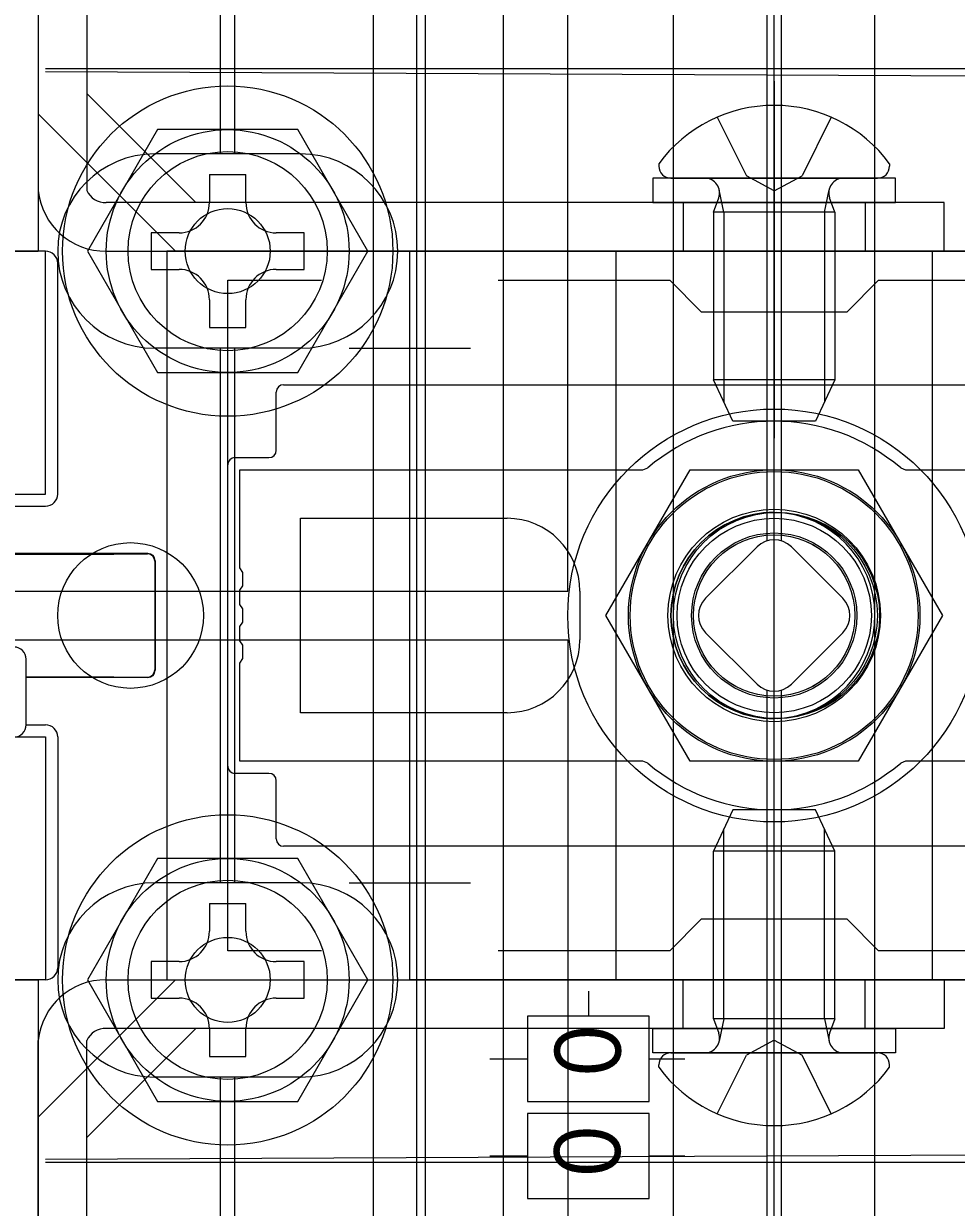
# Model space of a CAD drawing. Units: millimetres, scale not verified. Extents: x -875 to 875, y -1299 to 1293.
# Drawn here: x -132.13 to -93.73, y -658.16 to -609.44 of the extents above; entities that cross this region are included whole.
import ezdxf
from ezdxf.enums import TextEntityAlignment as Align

# ---------------------------------------------------------------- set-up
doc = ezdxf.new("R2010")
doc.units = ezdxf.units.MM
doc.header["$LTSCALE"] = 8
for name, color, linetype in [('0-2_YKK_11', 7, 'Continuous'), ('0-3_YKK_12', 2, 'Continuous'), ('0-4_YKK_13', 4, 'Continuous'), ('0-7_YSS_K', 3, 'Continuous')]:
    doc.layers.add(name, color=color, linetype=linetype)
doc.styles.add('ＭＳ ゴシック', font='')
doc.styles.get('ＭＳ ゴシック').set_extended_font_data('MS Gothic')

msp = doc.modelspace()

# ---------------------------------------------------------------- linework, layer by layer
at = {"layer": '0-2_YKK_11'}
for p, q in [((-116.228, -625.3), (-116.228, -620.3)), ((-118.728, -622.8), (-113.728, -622.8)), ((-116.228, -647.3), (-116.228, -642.3)), ((-118.728, -644.8), (-113.728, -644.8))]:
    msp.add_line(p, q, dxfattribs=at)
for points in [[(-131.228, -618.8), (-158.128, -618.8), (-158.428, -619.3), (-158.428, -619.6), (-158.228, -619.8), (-157.928, -620.1), (-157.928, -627.3), (-161.728, -627.3), (-161.728, -619.3), (-162.028, -618.8), (-163.228, -618.8), (-163.228, -628.8), (-139.686, -628.8), (-139.503, -628.68), (-138.953, -628.68), (-138.77, -628.8), (-131.228, -628.8)], [(-126.228, -648.8), (-76.228, -648.8), (-76.228, -618.8), (-126.228, -618.8)], [(-131.228, -648.8), (-158.128, -648.8), (-158.428, -648.3), (-158.428, -648), (-158.228, -647.8), (-157.928, -647.5), (-157.928, -640.3), (-161.728, -640.3), (-161.728, -648.3), (-162.028, -648.8), (-163.228, -648.8), (-163.228, -638.8), (-139.686, -638.8), (-139.503, -638.92), (-138.953, -638.92), (-138.77, -638.8), (-131.228, -638.8)]]:
    msp.add_lwpolyline(points, close=True, dxfattribs=at)
for points in [[(-119.861, -647.6), (-123.728, -647.6), (-123.728, -620), (-119.861, -620)], [(-112.595, -620), (-105.528, -620), (-104.228, -621.3), (-98.228, -621.3), (-96.928, -620), (-89.861, -620)], [(-89.861, -647.6), (-96.928, -647.6), (-98.228, -646.3), (-104.228, -646.3), (-105.528, -647.6), (-112.595, -647.6)]]:
    msp.add_lwpolyline(points, dxfattribs=at)
at = {"layer": '0-3_YKK_12'}
for p, q in [((-131.528, -373.8), (-131.528, -618.8)), ((-158.578, -618.8), (-131.528, -618.8)), ((-158.578, -648.8), (-131.528, -648.8)), ((-131.528, -648.8), (-131.528, -1093.8))]:
    msp.add_line(p, q, dxfattribs=at)
msp.add_circle((-101.228, -633.8), 6, dxfattribs=at)
at = {"layer": '0-4_YKK_13'}
for p, q in [((-131.528, -588.8), (-131.528, -616.3)), ((-129.528, -588.8), (-129.528, -616.3)), ((-124.028, -614.8), (-124.028, -603.8)), ((-123.428, -614.8), (-123.428, -603.8)), ((-112.378, -663.8), (-112.378, -603.8)), ((-105.378, -663.8), (-105.378, -603.8)), ((-101.528, -603.8), (-101.528, -630.725)), ((-100.928, -630.725), (-100.928, -603.8)), ((-97.078, -663.8), (-97.078, -603.8)), ((-63.227, -611.3), (-131.228, -611.3)), ((-63.665, -611.734), (-131.228, -611.425)), ((-101.228, -611.8), (-101.228, -626.499)), ((-129.528, -612.315), (-125.043, -616.8)), ((-125.871, -618.8), (-131.528, -613.143)), ((-103.578, -613.288), (-102.373, -615.705)), ((-98.878, -613.288), (-100.083, -615.705)), ((-120.728, -614.8), (-126.728, -614.8)), ((-105.978, -615.2), (-105.978, -615.3)), ((-96.478, -615.2), (-96.478, -615.3)), ((-124.478, -615.65), (-124.478, -616.8)), ((-124.478, -615.65), (-122.978, -615.65)), ((-122.978, -616.8), (-122.978, -615.65)), ((-105.478, -615.8), (-96.978, -615.8)), ((-101.228, -616.314), (-102.373, -615.705)), ((-101.228, -616.314), (-100.083, -615.705)), ((-103.295, -617.2), (-103.489, -616.277)), ((-99.161, -617.2), (-98.968, -616.277)), ((-94.228, -616.8), (-128.728, -616.8)), ((-104.978, -616.8), (-104.978, -618.8)), ((-103.728, -617.2), (-103.512, -616.605)), ((-98.728, -617.2), (-98.944, -616.605)), ((-97.478, -616.8), (-97.478, -618.8)), ((-98.728, -617.2), (-103.728, -617.2)), ((-126.878, -618.05), (-126.878, -619.55)), ((-125.728, -618.05), (-126.878, -618.05)), ((-120.578, -618.05), (-121.728, -618.05)), ((-120.578, -619.55), (-120.578, -618.05)), ((-131.229, -618.8), (-152.528, -618.8)), ((-130.728, -628.801), (-130.728, -619.3)), ((-126.878, -619.55), (-125.728, -619.55)), ((-121.728, -619.55), (-120.578, -619.55)), ((-124.478, -620.8), (-124.478, -621.95)), ((-120.728, -622.8), (-126.728, -622.8)), ((-124.028, -644.8), (-124.028, -622.8)), ((-123.428, -644.8), (-123.428, -622.8)), ((-98.728, -624.1), (-103.728, -624.1)), ((-102.928, -625.8), (-103.728, -624.1)), ((-98.728, -624.1), (-99.528, -625.8)), ((-121.728, -627), (-121.728, -624.6)), ((-121.428, -624.3), (-81.028, -624.3)), ((-99.528, -625.8), (-102.928, -625.8)), ((-123.428, -627.3), (-122.028, -627.3)), ((-123.728, -640), (-123.728, -627.6)), ((-135.055, -629.3), (-131.227, -629.3)), ((-104.057, -633.093), (-101.935, -630.972)), ((-100.521, -630.972), (-98.4, -633.093)), ((-126.728, -631.565), (-126.728, -636.035)), ((-126.711, -631.548), (-126.711, -636.052)), ((-109.228, -632.8), (-109.228, -634.8)), ((-101.935, -636.628), (-104.057, -634.507)), ((-98.4, -634.507), (-100.521, -636.628)), ((-132.028, -638.3), (-132.028, -635.6)), ((-128.416, -636.352), (-132.028, -636.352)), ((-127.011, -636.352), (-128.416, -636.352)), ((-101.528, -636.875), (-101.528, -663.8)), ((-100.928, -663.8), (-100.928, -636.875)), ((-132.028, -638.3), (-131.227, -638.3)), ((-130.728, -638.799), (-130.728, -648.3)), ((-122.028, -640.3), (-123.428, -640.3)), ((-121.728, -643), (-121.728, -640.6)), ((-101.228, -655.8), (-101.228, -641.101)), ((-102.928, -641.8), (-103.728, -643.5)), ((-99.528, -641.8), (-102.928, -641.8)), ((-98.728, -643.5), (-99.528, -641.8)), ((-81.028, -643.3), (-121.428, -643.3)), ((-98.728, -643.5), (-103.728, -643.5)), ((-120.728, -644.8), (-126.728, -644.8)), ((-124.478, -645.65), (-124.478, -646.8)), ((-124.478, -645.65), (-122.978, -645.65)), ((-122.978, -646.8), (-122.978, -645.65)), ((-126.878, -648.05), (-126.878, -649.55)), ((-125.728, -648.05), (-126.878, -648.05)), ((-120.578, -648.05), (-121.728, -648.05)), ((-120.578, -649.55), (-120.578, -648.05)), ((-131.229, -648.8), (-152.528, -648.8)), ((-125.871, -648.8), (-131.528, -654.457)), ((-104.978, -650.8), (-104.978, -648.8)), ((-97.478, -650.8), (-97.478, -648.8)), ((-108.878, -649.265), (-108.878, -650.3)), ((-126.878, -649.55), (-125.728, -649.55)), ((-121.728, -649.55), (-120.578, -649.55)), ((-98.728, -650.4), (-103.728, -650.4)), ((-103.728, -650.4), (-103.512, -650.995)), ((-103.295, -650.4), (-103.489, -651.323)), ((-99.161, -650.4), (-98.968, -651.323)), ((-98.728, -650.4), (-98.944, -650.995)), ((-129.528, -655.285), (-125.043, -650.8)), ((-94.228, -650.8), (-128.728, -650.8)), ((-124.478, -650.8), (-124.478, -651.95)), ((-131.528, -678.8), (-131.528, -651.3)), ((-129.528, -678.8), (-129.528, -651.3)), ((-101.228, -651.286), (-102.373, -651.895)), ((-101.228, -651.286), (-100.083, -651.895)), ((-105.478, -651.8), (-96.978, -651.8)), ((-103.578, -654.312), (-102.373, -651.895)), ((-98.878, -654.312), (-100.083, -651.895)), ((-112.938, -652.05), (-111.378, -652.05)), ((-106.378, -652.05), (-104.903, -652.05)), ((-105.978, -652.4), (-105.978, -652.3)), ((-96.478, -652.4), (-96.478, -652.3)), ((-120.728, -652.8), (-126.728, -652.8)), ((-124.028, -663.8), (-124.028, -652.8)), ((-123.428, -663.8), (-123.428, -652.8)), ((-131.228, -656.175), (-63.665, -655.866)), ((-131.228, -656.3), (-63.227, -656.3)), ((-112.938, -656.05), (-111.378, -656.05)), ((-106.378, -656.05), (-104.903, -656.05))]:
    msp.add_line(p, q, dxfattribs=at)
for points in [[(-115.588, -663.8), (-115.936, -663.8), (-115.936, -603.8)], [(-86.698, -663.8), (-115.588, -663.8), (-115.588, -603.8)], [(-137.728, -661.3), (-117.728, -661.3), (-117.728, -606.3)], [(-128.728, -618.8), (-94.228, -618.8), (-94.228, -616.8)], [(-103.728, -617.2), (-103.728, -621.3), (-103.728, -624.1)], [(-103.295, -617.2), (-103.295, -621.3), (-103.295, -625.02)], [(-99.161, -617.2), (-99.161, -621.3), (-99.161, -625.02)], [(-98.728, -617.2), (-98.728, -621.3), (-98.728, -624.1)], [(-124.478, -621.95), (-122.978, -621.95), (-122.978, -620.8)], [(-123.228, -627.8), (-106.632, -627.8), (-106.437, -627.728)], [(-106.437, -639.872), (-106.632, -639.8), (-123.228, -639.8), (-123.228, -635.758), (-123.108, -635.575), (-123.108, -635.025), (-123.228, -634.842), (-123.228, -634.258), (-123.108, -634.075), (-123.108, -633.525), (-123.228, -633.342), (-123.228, -632.758), (-123.108, -632.575), (-123.108, -632.025), (-123.228, -631.842), (-123.228, -627.8)], [(-96.02, -627.728), (-95.825, -627.8), (-79.228, -627.8), (-79.228, -631.842), (-79.348, -632.025), (-79.348, -632.575), (-79.228, -632.758), (-79.228, -633.342), (-79.348, -633.525), (-79.348, -634.075), (-79.228, -634.258), (-79.228, -634.842), (-79.348, -635.025), (-79.348, -635.575), (-79.228, -635.758), (-79.228, -639.8), (-95.825, -639.8), (-96.02, -639.872)], [(-112.228, -637.8), (-120.728, -637.8), (-120.728, -629.8), (-112.228, -629.8)], [(-139.891, -631.299), (-128.416, -631.269), (-127.029, -631.266)], [(-127.011, -631.248), (-128.416, -631.248), (-138.787, -631.248)], [(-132.028, -636.321), (-128.416, -636.331), (-127.029, -636.334)], [(-103.295, -650.4), (-103.295, -646.3), (-103.295, -642.58)], [(-99.161, -650.4), (-99.161, -646.3), (-99.161, -642.58)], [(-103.728, -650.4), (-103.728, -646.3), (-103.728, -643.5)], [(-98.728, -650.4), (-98.728, -646.3), (-98.728, -643.5)], [(-128.728, -648.8), (-94.228, -648.8), (-94.228, -650.8)], [(-124.478, -651.95), (-122.978, -651.95), (-122.978, -650.8)]]:
    msp.add_lwpolyline(points, dxfattribs=at)
for points in [[(-137.728, -632.8), (-109.728, -632.8), (-109.728, -604.8), (-137.728, -604.8)], [(-126.615, -613.8), (-129.502, -618.8), (-126.615, -623.8), (-120.841, -623.8), (-117.955, -618.8), (-120.841, -613.8)], [(-106.228, -616.8), (-96.228, -616.8), (-96.228, -615.8), (-106.228, -615.8)], [(-116.228, -618.8), (-86.228, -618.8), (-86.228, -648.8), (-116.228, -648.8)], [(-94.728, -648.8), (-107.728, -648.8), (-107.728, -618.8), (-94.728, -618.8)], [(-104.692, -639.8), (-108.156, -633.8), (-104.692, -627.8), (-97.764, -627.8), (-94.3, -633.8), (-97.764, -639.8)], [(-137.728, -634.8), (-109.728, -634.8), (-109.728, -662.8), (-137.728, -662.8)], [(-126.615, -643.8), (-129.502, -648.8), (-126.615, -653.8), (-120.841, -653.8), (-117.955, -648.8), (-120.841, -643.8)], [(-106.378, -653.8), (-106.378, -650.3), (-111.378, -650.3), (-111.378, -653.8)], [(-106.228, -650.8), (-96.228, -650.8), (-96.228, -651.8), (-106.228, -651.8)], [(-106.378, -657.8), (-106.378, -654.3), (-111.378, -654.3), (-111.378, -657.8)]]:
    msp.add_lwpolyline(points, close=True, dxfattribs=at)
for centre, radius in [((-123.728, -618.8), 6.8), ((-123.728, -618.8), 5), ((-123.728, -618.8), 4.1), ((-123.728, -618.8), 1.75), ((-101.228, -633.8), 8.5), ((-101.228, -633.8), 8.5), ((-101.228, -633.8), 5.928), ((-101.228, -633.8), 4.375), ((-101.228, -633.8), 4.25), ((-101.228, -633.8), 4.25), ((-101.132, -633.8), 4.245), ((-101.228, -633.8), 4), ((-101.228, -633.8), 4), ((-101.228, -633.8), 4), ((-101.228, -633.8), 3.4), ((-101.228, -633.8), 3.324), ((-101.228, -633.8), 3.32), ((-127.728, -633.8), 3), ((-123.728, -648.8), 6.8), ((-123.728, -648.8), 5), ((-123.728, -648.8), 4.1), ((-123.728, -648.8), 1.75)]:
    msp.add_circle(centre, radius, dxfattribs=at)
for centre, radius, start, end in [((-101.228, -618.7), 5.9, 36.3816, 143.6184), ((-126.728, -618.8), 4, 90, 270), ((-120.728, -618.8), 4, 270, 90), ((-105.478, -615.3), 0.5, 180, 270), ((-96.978, -615.3), 0.5, 270, 0), ((-104.076, -616.4), 0.6, 340.0304, 90), ((-98.381, -616.4), 0.6, 90, 199.9696), ((-128.77, -616.029), 2.771, 185.6139, 270.8655), ((-128.764, -615.968), 0.833, 203.499, 272.4902), ((-125.728, -616.8), 1.25, 270, 0), ((-121.728, -616.8), 1.25, 180, 270), ((-125.728, -620.8), 1.25, 0, 90), ((-121.728, -620.8), 1.25, 90, 180), ((-101.228, -633.8), 8, 49.3793, 130.6207), ((-112.228, -632.8), 3, 0, 90), ((-101.228, -633.8), 4.25, 90, 270), ((-101.33, -633.801), 4.25, 273.2767, 87.5058), ((-101.228, -631.679), 1, 45, 135), ((-103.35, -633.8), 1, 135, 225), ((-99.107, -633.8), 1, 315, 45), ((-112.228, -634.8), 3, 270, 360), ((-132.528, -635.6), 0.5, 0, 90), ((-101.228, -635.921), 1, 225, 315), ((-132.528, -638.3), 0.5, 270, 0), ((-101.228, -633.8), 8, 229.3793, 310.6207), ((-126.728, -648.8), 4, 90, 270), ((-120.728, -648.8), 4, 270, 90), ((-125.728, -646.8), 1.25, 270, 0), ((-121.728, -646.8), 1.25, 180, 270), ((-128.77, -651.571), 2.771, 89.1345, 174.3861), ((-125.728, -650.8), 1.25, 0, 90), ((-121.728, -650.8), 1.25, 90, 180), ((-128.764, -651.632), 0.833, 87.5098, 156.501), ((-104.076, -651.2), 0.6, 270, 19.9696), ((-98.381, -651.2), 0.6, 160.0304, 270), ((-105.478, -652.3), 0.5, 90, 180), ((-96.978, -652.3), 0.5, 0, 90), ((-101.228, -648.9), 5.9, 216.3816, 323.6184)]:
    msp.add_arc(centre, radius, start, end, dxfattribs=at)
for centre, major_axis, ratio, start_param, end_param in [((-131.229, -619.3), (0.501, 0), 0.998135, 6.283185, 7.853982), ((-121.428, -624.6), (-0.212, 0.212), 0.999695, 5.497939, 7.068431), ((-122.028, -627), (0.212, -0.212), 0.999695, 5.497939, 7.068431), ((-123.428, -627.6), (-0.212, 0.212), 0.999695, 5.497939, 7.068431), ((-131.229, -628.799), (-0.355, 0.355), 0.99628, 2.358058, 3.925127), ((-127.029, -631.566), (0.275, 0.123), 0.996125, 5.863502, 7.433993), ((-127.011, -631.548), (-0.212, -0.212), 0.999695, 2.356347, 3.926839), ((-127.029, -636.034), (0.275, -0.123), 0.996125, 5.132377, 6.702869), ((-127.011, -636.052), (-0.212, 0.212), 0.999695, 2.356347, 3.926839), ((-131.229, -638.801), (-0.355, -0.355), 0.99628, 2.358058, 3.925127), ((-123.428, -640), (-0.212, -0.212), 0.999695, 5.497939, 7.068431), ((-122.028, -640.6), (0.212, 0.212), 0.999695, 5.497939, 7.068431), ((-121.428, -643), (-0.212, -0.212), 0.999695, 5.497939, 7.068431), ((-131.229, -648.3), (0.501, 0), 0.998135, 4.712389, 6.283185)]:
    msp.add_ellipse(centre, major_axis=major_axis, ratio=ratio, start_param=start_param, end_param=end_param, dxfattribs=at)
at = {"layer": '0-7_YSS_K'}
msp.add_line((-101.228, -1271.8), (-101.228, -383.8), dxfattribs=at)

# ---------------------------------------------------------------- texts
at = {"layer": '0-4_YKK_13', "style": 'ＭＳ ゴシック', "width": 0.9}
for p in [(-106.738, -653.38), (-106.757, -657.517)]:
    msp.add_text('０', height=2.711, rotation=90, dxfattribs=at).set_placement(p, align=Align.BOTTOM_LEFT)

doc.saveas('drawing.dxf')
